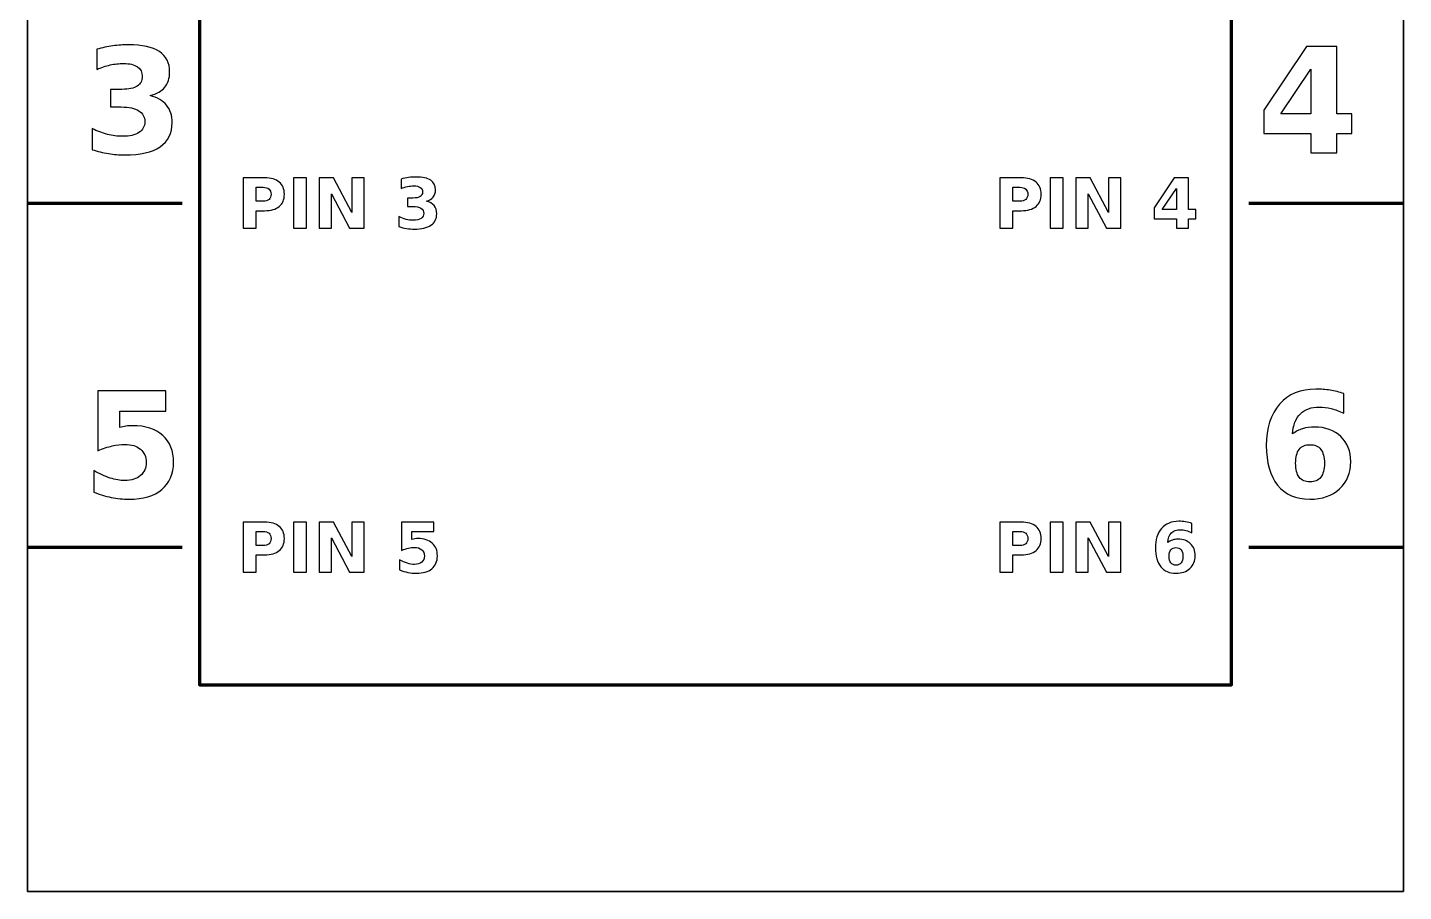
# Model space of a CAD drawing. Header units: centimetres. Extents: x -12.5 to -8.5, y -16.85 to -11.85.
# Drawn here: x -12.5 to -8.5, y -16.85 to -14.34 of the extents above; entities that cross this region are included whole.
import ezdxf

# ---------------------------------------------------------------- set-up
doc = ezdxf.new("R2010")
doc.units = ezdxf.units.CM
doc.header["$MEASUREMENT"] = 0
doc.layers.add('Layer 1', color=7, linetype='Continuous')

msp = doc.modelspace()

# ---------------------------------------------------------------- linework, layer by layer
at = {"layer": 'Layer 1', "color": 7, "lineweight": 35}
msp.add_open_spline([(-12.5, -11.85), (-12.5, -11.85), (-8.5, -11.85), (-8.5, -11.85), (-8.5, -11.85), (-8.5, -11.85), (-8.5, -16.85), (-8.5, -16.85), (-8.5, -16.85), (-8.5, -16.85), (-12.5, -16.85), (-12.5, -16.85), (-12.5, -16.85), (-12.5, -16.85), (-12.5, -11.85), (-12.5, -11.85)], degree=3, knots=[0, 0, 0, 0, 0.25, 0.25, 0.25, 0.25, 0.5, 0.5, 0.5, 0.5, 0.75, 0.75, 0.75, 0.75, 1, 1, 1, 1], dxfattribs=at)
at = {"layer": 'Layer 1', "color": 250, "lineweight": 100}
msp.add_open_spline([(-12, -13.35), (-12, -13.35), (-9, -13.35), (-9, -13.35), (-9, -13.35), (-9, -13.35), (-9, -16.25), (-9, -16.25), (-9, -16.25), (-9, -16.25), (-12, -16.25), (-12, -16.25), (-12, -16.25), (-12, -16.25), (-12, -13.35), (-12, -13.35)], degree=3, knots=[0, 0, 0, 0, 0.25, 0.25, 0.25, 0.25, 0.5, 0.5, 0.5, 0.5, 0.75, 0.75, 0.75, 0.75, 1, 1, 1, 1], dxfattribs=at)
at = {"layer": 'Layer 1', "color": 250}
for points, knots in [([(-12.14316, -14.53787), (-12.12242, -14.54323), (-12.10654, -14.55262), (-12.09575, -14.56588), (-12.09575, -14.56588), (-12.08495, -14.57922), (-12.07952, -14.59608), (-12.07952, -14.61661), (-12.07952, -14.61661), (-12.07952, -14.64723), (-12.09123, -14.67051), (-12.11465, -14.68646), (-12.11465, -14.68646), (-12.13808, -14.70233), (-12.17223, -14.71031), (-12.21717, -14.71031), (-12.21717, -14.71031), (-12.23305, -14.71031), (-12.24892, -14.70904), (-12.26487, -14.7065), (-12.26487, -14.7065), (-12.28074, -14.70396), (-12.29647, -14.70008), (-12.31207, -14.695), (-12.31207, -14.695), (-12.31207, -14.695), (-12.31207, -14.63361), (-12.31207, -14.63361), (-12.31207, -14.63361), (-12.29718, -14.64102), (-12.28243, -14.64667), (-12.26776, -14.65048), (-12.26776, -14.65048), (-12.25308, -14.65422), (-12.23862, -14.65612), (-12.22444, -14.65612), (-12.22444, -14.65612), (-12.20334, -14.65612), (-12.18719, -14.65245), (-12.17597, -14.64518), (-12.17597, -14.64518), (-12.16475, -14.63785), (-12.1591, -14.62741), (-12.1591, -14.61372), (-12.1591, -14.61372), (-12.1591, -14.59968), (-12.16489, -14.58902), (-12.17639, -14.58183), (-12.17639, -14.58183), (-12.18789, -14.57456), (-12.20489, -14.57096), (-12.22733, -14.57096), (-12.22733, -14.57096), (-12.22733, -14.57096), (-12.25915, -14.57096), (-12.25915, -14.57096), (-12.25915, -14.57096), (-12.25915, -14.57096), (-12.25915, -14.51967), (-12.25915, -14.51967), (-12.25915, -14.51967), (-12.25915, -14.51967), (-12.22571, -14.51967), (-12.22571, -14.51967), (-12.22571, -14.51967), (-12.20567, -14.51967), (-12.19085, -14.51656), (-12.18105, -14.51028), (-12.18105, -14.51028), (-12.17124, -14.504), (-12.16637, -14.49448), (-12.16637, -14.48171), (-12.16637, -14.48171), (-12.16637, -14.46986), (-12.1711, -14.46068), (-12.18062, -14.45426), (-12.18062, -14.45426), (-12.19015, -14.44777), (-12.20355, -14.44453), (-12.22091, -14.44453), (-12.22091, -14.44453), (-12.23375, -14.44453), (-12.24666, -14.44594), (-12.25979, -14.44883), (-12.25979, -14.44883), (-12.27284, -14.45172), (-12.28582, -14.45603), (-12.2988, -14.46167), (-12.2988, -14.46167), (-12.2988, -14.46167), (-12.2988, -14.40339), (-12.2988, -14.40339), (-12.2988, -14.40339), (-12.28307, -14.39895), (-12.26755, -14.39563), (-12.2521, -14.39344), (-12.2521, -14.39344), (-12.23664, -14.39126), (-12.22155, -14.39013), (-12.20666, -14.39013), (-12.20666, -14.39013), (-12.16658, -14.39013), (-12.13653, -14.39669), (-12.11663, -14.40988), (-12.11663, -14.40988), (-12.09673, -14.42301), (-12.08679, -14.44283), (-12.08679, -14.46929), (-12.08679, -14.46929), (-12.08679, -14.48728), (-12.09151, -14.5021), (-12.10104, -14.5136), (-12.10104, -14.5136), (-12.11056, -14.5251), (-12.1246, -14.53321), (-12.14316, -14.53787)], [0, 0, 0, 0, 0.0344828, 0.0344828, 0.0344828, 0.0344828, 0.0689655, 0.0689655, 0.0689655, 0.0689655, 0.1034483, 0.1034483, 0.1034483, 0.1034483, 0.137931, 0.137931, 0.137931, 0.137931, 0.1724138, 0.1724138, 0.1724138, 0.1724138, 0.2068966, 0.2068966, 0.2068966, 0.2068966, 0.2413793, 0.2413793, 0.2413793, 0.2413793, 0.2758621, 0.2758621, 0.2758621, 0.2758621, 0.3103448, 0.3103448, 0.3103448, 0.3103448, 0.3448276, 0.3448276, 0.3448276, 0.3448276, 0.3793103, 0.3793103, 0.3793103, 0.3793103, 0.4137931, 0.4137931, 0.4137931, 0.4137931, 0.4482759, 0.4482759, 0.4482759, 0.4482759, 0.4827586, 0.4827586, 0.4827586, 0.4827586, 0.5172414, 0.5172414, 0.5172414, 0.5172414, 0.5517241, 0.5517241, 0.5517241, 0.5517241, 0.5862069, 0.5862069, 0.5862069, 0.5862069, 0.6206897, 0.6206897, 0.6206897, 0.6206897, 0.6551724, 0.6551724, 0.6551724, 0.6551724, 0.6896552, 0.6896552, 0.6896552, 0.6896552, 0.7241379, 0.7241379, 0.7241379, 0.7241379, 0.7586207, 0.7586207, 0.7586207, 0.7586207, 0.7931034, 0.7931034, 0.7931034, 0.7931034, 0.8275862, 0.8275862, 0.8275862, 0.8275862, 0.862069, 0.862069, 0.862069, 0.862069, 0.8965517, 0.8965517, 0.8965517, 0.8965517, 0.9310345, 0.9310345, 0.9310345, 0.9310345, 0.9655172, 0.9655172, 0.9655172, 0.9655172, 1, 1, 1, 1]), ([(-8.78233, -14.3957), (-8.78233, -14.3957), (-8.69385, -14.3957), (-8.69385, -14.3957), (-8.69385, -14.3957), (-8.69385, -14.3957), (-8.69385, -14.59043), (-8.69385, -14.59043), (-8.69385, -14.59043), (-8.69385, -14.59043), (-8.64983, -14.59043), (-8.64983, -14.59043), (-8.64983, -14.59043), (-8.64983, -14.59043), (-8.64983, -14.64808), (-8.64983, -14.64808), (-8.64983, -14.64808), (-8.64983, -14.64808), (-8.69385, -14.64808), (-8.69385, -14.64808), (-8.69385, -14.64808), (-8.69385, -14.64808), (-8.69385, -14.70431), (-8.69385, -14.70431), (-8.69385, -14.70431), (-8.69385, -14.70431), (-8.76906, -14.70431), (-8.76906, -14.70431), (-8.76906, -14.70431), (-8.76906, -14.70431), (-8.76906, -14.64808), (-8.76906, -14.64808), (-8.76906, -14.64808), (-8.76906, -14.64808), (-8.90594, -14.64808), (-8.90594, -14.64808), (-8.90594, -14.64808), (-8.90594, -14.64808), (-8.90594, -14.57985), (-8.90594, -14.57985), (-8.90594, -14.57985), (-8.90594, -14.57985), (-8.78233, -14.3957), (-8.78233, -14.3957)], [0, 0, 0, 0, 0.0909091, 0.0909091, 0.0909091, 0.0909091, 0.1818182, 0.1818182, 0.1818182, 0.1818182, 0.2727273, 0.2727273, 0.2727273, 0.2727273, 0.3636364, 0.3636364, 0.3636364, 0.3636364, 0.4545455, 0.4545455, 0.4545455, 0.4545455, 0.5454545, 0.5454545, 0.5454545, 0.5454545, 0.6363636, 0.6363636, 0.6363636, 0.6363636, 0.7272727, 0.7272727, 0.7272727, 0.7272727, 0.8181818, 0.8181818, 0.8181818, 0.8181818, 0.9090909, 0.9090909, 0.9090909, 0.9090909, 1, 1, 1, 1]), ([(-8.76906, -14.46125), (-8.76906, -14.46125), (-8.85634, -14.59043), (-8.85634, -14.59043), (-8.85634, -14.59043), (-8.85634, -14.59043), (-8.76906, -14.59043), (-8.76906, -14.59043), (-8.76906, -14.59043), (-8.76906, -14.59043), (-8.76906, -14.46125), (-8.76906, -14.46125)], [0, 0, 0, 0, 0.3333333, 0.3333333, 0.3333333, 0.3333333, 0.6666667, 0.6666667, 0.6666667, 0.6666667, 1, 1, 1, 1]), ([(-11.8733, -14.777), (-11.8733, -14.777), (-11.8109, -14.777), (-11.8109, -14.777), (-11.8109, -14.777), (-11.79234, -14.777), (-11.7781, -14.78113), (-11.76817, -14.78937), (-11.76817, -14.78937), (-11.75824, -14.7976), (-11.75327, -14.80933), (-11.75327, -14.82457), (-11.75327, -14.82457), (-11.75327, -14.83983), (-11.75824, -14.8516), (-11.76817, -14.85983), (-11.76817, -14.85983), (-11.7781, -14.86807), (-11.79234, -14.8722), (-11.8109, -14.8722), (-11.8109, -14.8722), (-11.8109, -14.8722), (-11.8357, -14.8722), (-11.8357, -14.8722), (-11.8357, -14.8722), (-11.8357, -14.8722), (-11.8357, -14.9228), (-11.8357, -14.9228), (-11.8357, -14.9228), (-11.8357, -14.9228), (-11.8733, -14.9228), (-11.8733, -14.9228), (-11.8733, -14.9228), (-11.8733, -14.9228), (-11.8733, -14.777), (-11.8733, -14.777)], [0, 0, 0, 0, 0.1111111, 0.1111111, 0.1111111, 0.1111111, 0.2222222, 0.2222222, 0.2222222, 0.2222222, 0.3333333, 0.3333333, 0.3333333, 0.3333333, 0.4444444, 0.4444444, 0.4444444, 0.4444444, 0.5555556, 0.5555556, 0.5555556, 0.5555556, 0.6666667, 0.6666667, 0.6666667, 0.6666667, 0.7777778, 0.7777778, 0.7777778, 0.7777778, 0.8888889, 0.8888889, 0.8888889, 0.8888889, 1, 1, 1, 1]), ([(-11.72673, -14.777), (-11.72673, -14.777), (-11.68913, -14.777), (-11.68913, -14.777), (-11.68913, -14.777), (-11.68913, -14.777), (-11.68913, -14.9228), (-11.68913, -14.9228), (-11.68913, -14.9228), (-11.68913, -14.9228), (-11.72673, -14.9228), (-11.72673, -14.9228), (-11.72673, -14.9228), (-11.72673, -14.9228), (-11.72673, -14.777), (-11.72673, -14.777)], [0, 0, 0, 0, 0.25, 0.25, 0.25, 0.25, 0.5, 0.5, 0.5, 0.5, 0.75, 0.75, 0.75, 0.75, 1, 1, 1, 1]), ([(-11.65233, -14.777), (-11.65233, -14.777), (-11.61033, -14.777), (-11.61033, -14.777), (-11.61033, -14.777), (-11.61033, -14.777), (-11.5573, -14.877), (-11.5573, -14.877), (-11.5573, -14.877), (-11.5573, -14.877), (-11.5573, -14.777), (-11.5573, -14.777), (-11.5573, -14.777), (-11.5573, -14.777), (-11.52167, -14.777), (-11.52167, -14.777), (-11.52167, -14.777), (-11.52167, -14.777), (-11.52167, -14.9228), (-11.52167, -14.9228), (-11.52167, -14.9228), (-11.52167, -14.9228), (-11.56367, -14.9228), (-11.56367, -14.9228), (-11.56367, -14.9228), (-11.56367, -14.9228), (-11.6167, -14.8228), (-11.6167, -14.8228), (-11.6167, -14.8228), (-11.6167, -14.8228), (-11.6167, -14.9228), (-11.6167, -14.9228), (-11.6167, -14.9228), (-11.6167, -14.9228), (-11.65233, -14.9228), (-11.65233, -14.9228), (-11.65233, -14.9228), (-11.65233, -14.9228), (-11.65233, -14.777), (-11.65233, -14.777)], [0, 0, 0, 0, 0.1, 0.1, 0.1, 0.1, 0.2, 0.2, 0.2, 0.2, 0.3, 0.3, 0.3, 0.3, 0.4, 0.4, 0.4, 0.4, 0.5, 0.5, 0.5, 0.5, 0.6, 0.6, 0.6, 0.6, 0.7, 0.7, 0.7, 0.7, 0.8, 0.8, 0.8, 0.8, 0.9, 0.9, 0.9, 0.9, 1, 1, 1, 1]), ([(-11.34053, -14.84417), (-11.33073, -14.8467), (-11.32323, -14.85113), (-11.31813, -14.8574), (-11.31813, -14.8574), (-11.31303, -14.8637), (-11.31047, -14.87167), (-11.31047, -14.88137), (-11.31047, -14.88137), (-11.31047, -14.89583), (-11.316, -14.90683), (-11.32707, -14.91437), (-11.32707, -14.91437), (-11.33813, -14.92187), (-11.35427, -14.92563), (-11.3755, -14.92563), (-11.3755, -14.92563), (-11.383, -14.92563), (-11.3905, -14.92503), (-11.39803, -14.92383), (-11.39803, -14.92383), (-11.40553, -14.92263), (-11.41297, -14.9208), (-11.42033, -14.9184), (-11.42033, -14.9184), (-11.42033, -14.9184), (-11.42033, -14.8894), (-11.42033, -14.8894), (-11.42033, -14.8894), (-11.4133, -14.8929), (-11.40633, -14.89557), (-11.3994, -14.89737), (-11.3994, -14.89737), (-11.39247, -14.89913), (-11.38563, -14.90003), (-11.37893, -14.90003), (-11.37893, -14.90003), (-11.36897, -14.90003), (-11.36133, -14.8983), (-11.35603, -14.89487), (-11.35603, -14.89487), (-11.35073, -14.8914), (-11.34807, -14.88647), (-11.34807, -14.88), (-11.34807, -14.88), (-11.34807, -14.87337), (-11.3508, -14.86833), (-11.35623, -14.86493), (-11.35623, -14.86493), (-11.36167, -14.8615), (-11.3697, -14.8598), (-11.3803, -14.8598), (-11.3803, -14.8598), (-11.3803, -14.8598), (-11.39533, -14.8598), (-11.39533, -14.8598), (-11.39533, -14.8598), (-11.39533, -14.8598), (-11.39533, -14.83557), (-11.39533, -14.83557), (-11.39533, -14.83557), (-11.39533, -14.83557), (-11.37953, -14.83557), (-11.37953, -14.83557), (-11.37953, -14.83557), (-11.37007, -14.83557), (-11.36307, -14.8341), (-11.35843, -14.83113), (-11.35843, -14.83113), (-11.3538, -14.82817), (-11.3515, -14.82367), (-11.3515, -14.81763), (-11.3515, -14.81763), (-11.3515, -14.81203), (-11.35373, -14.8077), (-11.35823, -14.80467), (-11.35823, -14.80467), (-11.36273, -14.8016), (-11.36907, -14.80007), (-11.37727, -14.80007), (-11.37727, -14.80007), (-11.38333, -14.80007), (-11.38943, -14.80073), (-11.39563, -14.8021), (-11.39563, -14.8021), (-11.4018, -14.80347), (-11.40793, -14.8055), (-11.41407, -14.80817), (-11.41407, -14.80817), (-11.41407, -14.80817), (-11.41407, -14.78063), (-11.41407, -14.78063), (-11.41407, -14.78063), (-11.40663, -14.77853), (-11.3993, -14.77697), (-11.392, -14.77593), (-11.392, -14.77593), (-11.3847, -14.7749), (-11.37757, -14.77437), (-11.37053, -14.77437), (-11.37053, -14.77437), (-11.3516, -14.77437), (-11.3374, -14.77747), (-11.328, -14.7837), (-11.328, -14.7837), (-11.3186, -14.7899), (-11.3139, -14.79927), (-11.3139, -14.81177), (-11.3139, -14.81177), (-11.3139, -14.82027), (-11.31613, -14.82727), (-11.32063, -14.8327), (-11.32063, -14.8327), (-11.32513, -14.83813), (-11.33177, -14.84197), (-11.34053, -14.84417)], [0, 0, 0, 0, 0.0344828, 0.0344828, 0.0344828, 0.0344828, 0.0689655, 0.0689655, 0.0689655, 0.0689655, 0.1034483, 0.1034483, 0.1034483, 0.1034483, 0.137931, 0.137931, 0.137931, 0.137931, 0.1724138, 0.1724138, 0.1724138, 0.1724138, 0.2068966, 0.2068966, 0.2068966, 0.2068966, 0.2413793, 0.2413793, 0.2413793, 0.2413793, 0.2758621, 0.2758621, 0.2758621, 0.2758621, 0.3103448, 0.3103448, 0.3103448, 0.3103448, 0.3448276, 0.3448276, 0.3448276, 0.3448276, 0.3793103, 0.3793103, 0.3793103, 0.3793103, 0.4137931, 0.4137931, 0.4137931, 0.4137931, 0.4482759, 0.4482759, 0.4482759, 0.4482759, 0.4827586, 0.4827586, 0.4827586, 0.4827586, 0.5172414, 0.5172414, 0.5172414, 0.5172414, 0.5517241, 0.5517241, 0.5517241, 0.5517241, 0.5862069, 0.5862069, 0.5862069, 0.5862069, 0.6206897, 0.6206897, 0.6206897, 0.6206897, 0.6551724, 0.6551724, 0.6551724, 0.6551724, 0.6896552, 0.6896552, 0.6896552, 0.6896552, 0.7241379, 0.7241379, 0.7241379, 0.7241379, 0.7586207, 0.7586207, 0.7586207, 0.7586207, 0.7931034, 0.7931034, 0.7931034, 0.7931034, 0.8275862, 0.8275862, 0.8275862, 0.8275862, 0.862069, 0.862069, 0.862069, 0.862069, 0.8965517, 0.8965517, 0.8965517, 0.8965517, 0.9310345, 0.9310345, 0.9310345, 0.9310345, 0.9655172, 0.9655172, 0.9655172, 0.9655172, 1, 1, 1, 1]), ([(-9.67333, -14.777), (-9.67333, -14.777), (-9.61093, -14.777), (-9.61093, -14.777), (-9.61093, -14.777), (-9.59237, -14.777), (-9.57813, -14.78113), (-9.5682, -14.78937), (-9.5682, -14.78937), (-9.55827, -14.7976), (-9.5533, -14.80933), (-9.5533, -14.82457), (-9.5533, -14.82457), (-9.5533, -14.83983), (-9.55827, -14.8516), (-9.5682, -14.85983), (-9.5682, -14.85983), (-9.57813, -14.86807), (-9.59237, -14.8722), (-9.61093, -14.8722), (-9.61093, -14.8722), (-9.61093, -14.8722), (-9.63573, -14.8722), (-9.63573, -14.8722), (-9.63573, -14.8722), (-9.63573, -14.8722), (-9.63573, -14.9228), (-9.63573, -14.9228), (-9.63573, -14.9228), (-9.63573, -14.9228), (-9.67333, -14.9228), (-9.67333, -14.9228), (-9.67333, -14.9228), (-9.67333, -14.9228), (-9.67333, -14.777), (-9.67333, -14.777)], [0, 0, 0, 0, 0.1111111, 0.1111111, 0.1111111, 0.1111111, 0.2222222, 0.2222222, 0.2222222, 0.2222222, 0.3333333, 0.3333333, 0.3333333, 0.3333333, 0.4444444, 0.4444444, 0.4444444, 0.4444444, 0.5555556, 0.5555556, 0.5555556, 0.5555556, 0.6666667, 0.6666667, 0.6666667, 0.6666667, 0.7777778, 0.7777778, 0.7777778, 0.7777778, 0.8888889, 0.8888889, 0.8888889, 0.8888889, 1, 1, 1, 1]), ([(-9.52676, -14.777), (-9.52676, -14.777), (-9.48916, -14.777), (-9.48916, -14.777), (-9.48916, -14.777), (-9.48916, -14.777), (-9.48916, -14.9228), (-9.48916, -14.9228), (-9.48916, -14.9228), (-9.48916, -14.9228), (-9.52676, -14.9228), (-9.52676, -14.9228), (-9.52676, -14.9228), (-9.52676, -14.9228), (-9.52676, -14.777), (-9.52676, -14.777)], [0, 0, 0, 0, 0.25, 0.25, 0.25, 0.25, 0.5, 0.5, 0.5, 0.5, 0.75, 0.75, 0.75, 0.75, 1, 1, 1, 1]), ([(-9.45236, -14.777), (-9.45236, -14.777), (-9.41036, -14.777), (-9.41036, -14.777), (-9.41036, -14.777), (-9.41036, -14.777), (-9.35733, -14.877), (-9.35733, -14.877), (-9.35733, -14.877), (-9.35733, -14.877), (-9.35733, -14.777), (-9.35733, -14.777), (-9.35733, -14.777), (-9.35733, -14.777), (-9.3217, -14.777), (-9.3217, -14.777), (-9.3217, -14.777), (-9.3217, -14.777), (-9.3217, -14.9228), (-9.3217, -14.9228), (-9.3217, -14.9228), (-9.3217, -14.9228), (-9.3637, -14.9228), (-9.3637, -14.9228), (-9.3637, -14.9228), (-9.3637, -14.9228), (-9.41673, -14.8228), (-9.41673, -14.8228), (-9.41673, -14.8228), (-9.41673, -14.8228), (-9.41673, -14.9228), (-9.41673, -14.9228), (-9.41673, -14.9228), (-9.41673, -14.9228), (-9.45236, -14.9228), (-9.45236, -14.9228), (-9.45236, -14.9228), (-9.45236, -14.9228), (-9.45236, -14.777), (-9.45236, -14.777)], [0, 0, 0, 0, 0.1, 0.1, 0.1, 0.1, 0.2, 0.2, 0.2, 0.2, 0.3, 0.3, 0.3, 0.3, 0.4, 0.4, 0.4, 0.4, 0.5, 0.5, 0.5, 0.5, 0.6, 0.6, 0.6, 0.6, 0.7, 0.7, 0.7, 0.7, 0.8, 0.8, 0.8, 0.8, 0.9, 0.9, 0.9, 0.9, 1, 1, 1, 1]), ([(-9.16633, -14.777), (-9.16633, -14.777), (-9.12453, -14.777), (-9.12453, -14.777), (-9.12453, -14.777), (-9.12453, -14.777), (-9.12453, -14.869), (-9.12453, -14.869), (-9.12453, -14.869), (-9.12453, -14.869), (-9.10373, -14.869), (-9.10373, -14.869), (-9.10373, -14.869), (-9.10373, -14.869), (-9.10373, -14.89623), (-9.10373, -14.89623), (-9.10373, -14.89623), (-9.10373, -14.89623), (-9.12453, -14.89623), (-9.12453, -14.89623), (-9.12453, -14.89623), (-9.12453, -14.89623), (-9.12453, -14.9228), (-9.12453, -14.9228), (-9.12453, -14.9228), (-9.12453, -14.9228), (-9.16006, -14.9228), (-9.16006, -14.9228), (-9.16006, -14.9228), (-9.16006, -14.9228), (-9.16006, -14.89623), (-9.16006, -14.89623), (-9.16006, -14.89623), (-9.16006, -14.89623), (-9.22473, -14.89623), (-9.22473, -14.89623), (-9.22473, -14.89623), (-9.22473, -14.89623), (-9.22473, -14.864), (-9.22473, -14.864), (-9.22473, -14.864), (-9.22473, -14.864), (-9.16633, -14.777), (-9.16633, -14.777)], [0, 0, 0, 0, 0.0909091, 0.0909091, 0.0909091, 0.0909091, 0.1818182, 0.1818182, 0.1818182, 0.1818182, 0.2727273, 0.2727273, 0.2727273, 0.2727273, 0.3636364, 0.3636364, 0.3636364, 0.3636364, 0.4545455, 0.4545455, 0.4545455, 0.4545455, 0.5454545, 0.5454545, 0.5454545, 0.5454545, 0.6363636, 0.6363636, 0.6363636, 0.6363636, 0.7272727, 0.7272727, 0.7272727, 0.7272727, 0.8181818, 0.8181818, 0.8181818, 0.8181818, 0.9090909, 0.9090909, 0.9090909, 0.9090909, 1, 1, 1, 1]), ([(-11.8357, -14.80423), (-11.8357, -14.80423), (-11.8357, -14.84497), (-11.8357, -14.84497), (-11.8357, -14.84497), (-11.8357, -14.84497), (-11.8149, -14.84497), (-11.8149, -14.84497), (-11.8149, -14.84497), (-11.8076, -14.84497), (-11.80197, -14.8432), (-11.798, -14.83963), (-11.798, -14.83963), (-11.79404, -14.8361), (-11.79204, -14.83107), (-11.79204, -14.82457), (-11.79204, -14.82457), (-11.79204, -14.81803), (-11.79404, -14.81303), (-11.798, -14.8095), (-11.798, -14.8095), (-11.80197, -14.806), (-11.8076, -14.80423), (-11.8149, -14.80423), (-11.8149, -14.80423), (-11.8149, -14.80423), (-11.8357, -14.80423), (-11.8357, -14.80423)], [0, 0, 0, 0, 0.1428571, 0.1428571, 0.1428571, 0.1428571, 0.2857143, 0.2857143, 0.2857143, 0.2857143, 0.4285714, 0.4285714, 0.4285714, 0.4285714, 0.5714286, 0.5714286, 0.5714286, 0.5714286, 0.7142857, 0.7142857, 0.7142857, 0.7142857, 0.8571429, 0.8571429, 0.8571429, 0.8571429, 1, 1, 1, 1]), ([(-9.63573, -14.80423), (-9.63573, -14.80423), (-9.63573, -14.84497), (-9.63573, -14.84497), (-9.63573, -14.84497), (-9.63573, -14.84497), (-9.61493, -14.84497), (-9.61493, -14.84497), (-9.61493, -14.84497), (-9.60763, -14.84497), (-9.602, -14.8432), (-9.59803, -14.83963), (-9.59803, -14.83963), (-9.59407, -14.8361), (-9.59207, -14.83107), (-9.59207, -14.82457), (-9.59207, -14.82457), (-9.59207, -14.81803), (-9.59407, -14.81303), (-9.59803, -14.8095), (-9.59803, -14.8095), (-9.602, -14.806), (-9.60763, -14.80423), (-9.61493, -14.80423), (-9.61493, -14.80423), (-9.61493, -14.80423), (-9.63573, -14.80423), (-9.63573, -14.80423)], [0, 0, 0, 0, 0.1428571, 0.1428571, 0.1428571, 0.1428571, 0.2857143, 0.2857143, 0.2857143, 0.2857143, 0.4285714, 0.4285714, 0.4285714, 0.4285714, 0.5714286, 0.5714286, 0.5714286, 0.5714286, 0.7142857, 0.7142857, 0.7142857, 0.7142857, 0.8571429, 0.8571429, 0.8571429, 0.8571429, 1, 1, 1, 1]), ([(-9.16006, -14.80797), (-9.16006, -14.80797), (-9.2013, -14.869), (-9.2013, -14.869), (-9.2013, -14.869), (-9.2013, -14.869), (-9.16006, -14.869), (-9.16006, -14.869), (-9.16006, -14.869), (-9.16006, -14.869), (-9.16006, -14.80797), (-9.16006, -14.80797)], [0, 0, 0, 0, 0.3333333, 0.3333333, 0.3333333, 0.3333333, 0.6666667, 0.6666667, 0.6666667, 0.6666667, 1, 1, 1, 1]), ([(-12.29549, -15.3957), (-12.29549, -15.3957), (-12.09765, -15.3957), (-12.09765, -15.3957), (-12.09765, -15.3957), (-12.09765, -15.3957), (-12.09765, -15.45419), (-12.09765, -15.45419), (-12.09765, -15.45419), (-12.09765, -15.45419), (-12.23206, -15.45419), (-12.23206, -15.45419), (-12.23206, -15.45419), (-12.23206, -15.45419), (-12.23206, -15.50196), (-12.23206, -15.50196), (-12.23206, -15.50196), (-12.22599, -15.50034), (-12.21992, -15.49907), (-12.21378, -15.49815), (-12.21378, -15.49815), (-12.20765, -15.49723), (-12.20123, -15.49681), (-12.19466, -15.49681), (-12.19466, -15.49681), (-12.15699, -15.49681), (-12.12771, -15.50619), (-12.10675, -15.52503), (-12.10675, -15.52503), (-12.0858, -15.5438), (-12.07536, -15.57004), (-12.07536, -15.60363), (-12.07536, -15.60363), (-12.07536, -15.637), (-12.08679, -15.66311), (-12.10957, -15.68201), (-12.10957, -15.68201), (-12.13236, -15.70085), (-12.16404, -15.71031), (-12.20454, -15.71031), (-12.20454, -15.71031), (-12.22204, -15.71031), (-12.2394, -15.70861), (-12.25654, -15.70523), (-12.25654, -15.70523), (-12.27369, -15.70184), (-12.29076, -15.69676), (-12.30769, -15.68985), (-12.30769, -15.68985), (-12.30769, -15.68985), (-12.30769, -15.62719), (-12.30769, -15.62719), (-12.30769, -15.62719), (-12.2909, -15.63686), (-12.27496, -15.64406), (-12.25986, -15.64885), (-12.25986, -15.64885), (-12.24476, -15.65372), (-12.23051, -15.65612), (-12.21717, -15.65612), (-12.21717, -15.65612), (-12.19784, -15.65612), (-12.18267, -15.65139), (-12.17159, -15.64194), (-12.17159, -15.64194), (-12.16052, -15.63256), (-12.15494, -15.61979), (-12.15494, -15.60363), (-12.15494, -15.60363), (-12.15494, -15.5874), (-12.16052, -15.57463), (-12.17159, -15.56525), (-12.17159, -15.56525), (-12.18267, -15.55586), (-12.19784, -15.55121), (-12.21717, -15.55121), (-12.21717, -15.55121), (-12.2286, -15.55121), (-12.24081, -15.55269), (-12.25372, -15.55565), (-12.25372, -15.55565), (-12.2667, -15.55861), (-12.2806, -15.5632), (-12.29549, -15.56941), (-12.29549, -15.56941), (-12.29549, -15.56941), (-12.29549, -15.3957), (-12.29549, -15.3957)], [0, 0, 0, 0, 0.0454545, 0.0454545, 0.0454545, 0.0454545, 0.0909091, 0.0909091, 0.0909091, 0.0909091, 0.1363636, 0.1363636, 0.1363636, 0.1363636, 0.1818182, 0.1818182, 0.1818182, 0.1818182, 0.2272727, 0.2272727, 0.2272727, 0.2272727, 0.2727273, 0.2727273, 0.2727273, 0.2727273, 0.3181818, 0.3181818, 0.3181818, 0.3181818, 0.3636364, 0.3636364, 0.3636364, 0.3636364, 0.4090909, 0.4090909, 0.4090909, 0.4090909, 0.4545455, 0.4545455, 0.4545455, 0.4545455, 0.5, 0.5, 0.5, 0.5, 0.5454545, 0.5454545, 0.5454545, 0.5454545, 0.5909091, 0.5909091, 0.5909091, 0.5909091, 0.6363636, 0.6363636, 0.6363636, 0.6363636, 0.6818182, 0.6818182, 0.6818182, 0.6818182, 0.7272727, 0.7272727, 0.7272727, 0.7272727, 0.7727273, 0.7727273, 0.7727273, 0.7727273, 0.8181818, 0.8181818, 0.8181818, 0.8181818, 0.8636364, 0.8636364, 0.8636364, 0.8636364, 0.9090909, 0.9090909, 0.9090909, 0.9090909, 0.9545455, 0.9545455, 0.9545455, 0.9545455, 1, 1, 1, 1]), ([(-8.67346, -15.40375), (-8.67346, -15.40375), (-8.67346, -15.46082), (-8.67346, -15.46082), (-8.67346, -15.46082), (-8.68658, -15.45462), (-8.69886, -15.45003), (-8.71043, -15.44707), (-8.71043, -15.44707), (-8.722, -15.4441), (-8.73336, -15.44262), (-8.74437, -15.44262), (-8.74437, -15.44262), (-8.76808, -15.44262), (-8.78649, -15.44918), (-8.79975, -15.46238), (-8.79975, -15.46238), (-8.81295, -15.4755), (-8.82071, -15.49504), (-8.8229, -15.52094), (-8.8229, -15.52094), (-8.8138, -15.51423), (-8.80392, -15.50915), (-8.79333, -15.50577), (-8.79333, -15.50577), (-8.78275, -15.50238), (-8.77118, -15.50069), (-8.75862, -15.50069), (-8.75862, -15.50069), (-8.72708, -15.50069), (-8.70161, -15.50993), (-8.68228, -15.52842), (-8.68228, -15.52842), (-8.66288, -15.54683), (-8.65321, -15.57103), (-8.65321, -15.60095), (-8.65321, -15.60095), (-8.65321, -15.63404), (-8.66401, -15.6605), (-8.68567, -15.68046), (-8.68567, -15.68046), (-8.70726, -15.70036), (-8.73633, -15.71031), (-8.77266, -15.71031), (-8.77266, -15.71031), (-8.81274, -15.71031), (-8.84378, -15.69676), (-8.86579, -15.66967), (-8.86579, -15.66967), (-8.88774, -15.64264), (-8.89874, -15.60419), (-8.89874, -15.55445), (-8.89874, -15.55445), (-8.89874, -15.50351), (-8.8859, -15.46344), (-8.86022, -15.4343), (-8.86022, -15.4343), (-8.83447, -15.40516), (-8.79926, -15.39055), (-8.75446, -15.39055), (-8.75446, -15.39055), (-8.74028, -15.39055), (-8.72652, -15.39168), (-8.71311, -15.39387), (-8.71311, -15.39387), (-8.69978, -15.39606), (-8.68658, -15.39937), (-8.67346, -15.40375)], [0, 0, 0, 0, 0.0588235, 0.0588235, 0.0588235, 0.0588235, 0.1176471, 0.1176471, 0.1176471, 0.1176471, 0.1764706, 0.1764706, 0.1764706, 0.1764706, 0.2352941, 0.2352941, 0.2352941, 0.2352941, 0.2941176, 0.2941176, 0.2941176, 0.2941176, 0.3529412, 0.3529412, 0.3529412, 0.3529412, 0.4117647, 0.4117647, 0.4117647, 0.4117647, 0.4705882, 0.4705882, 0.4705882, 0.4705882, 0.5294118, 0.5294118, 0.5294118, 0.5294118, 0.5882353, 0.5882353, 0.5882353, 0.5882353, 0.6470588, 0.6470588, 0.6470588, 0.6470588, 0.7058824, 0.7058824, 0.7058824, 0.7058824, 0.7647059, 0.7647059, 0.7647059, 0.7647059, 0.8235294, 0.8235294, 0.8235294, 0.8235294, 0.8823529, 0.8823529, 0.8823529, 0.8823529, 0.9411765, 0.9411765, 0.9411765, 0.9411765, 1, 1, 1, 1]), ([(-8.77182, -15.55198), (-8.78578, -15.55198), (-8.79623, -15.5565), (-8.80314, -15.56553), (-8.80314, -15.56553), (-8.81013, -15.57456), (-8.81358, -15.58811), (-8.81358, -15.6061), (-8.81358, -15.6061), (-8.81358, -15.62416), (-8.81013, -15.63771), (-8.80314, -15.64674), (-8.80314, -15.64674), (-8.79623, -15.65577), (-8.78578, -15.66028), (-8.77182, -15.66028), (-8.77182, -15.66028), (-8.75777, -15.66028), (-8.74726, -15.65577), (-8.74035, -15.64674), (-8.74035, -15.64674), (-8.73336, -15.63771), (-8.72991, -15.62416), (-8.72991, -15.6061), (-8.72991, -15.6061), (-8.72991, -15.58811), (-8.73336, -15.57456), (-8.74035, -15.56553), (-8.74035, -15.56553), (-8.74726, -15.5565), (-8.75777, -15.55198), (-8.77182, -15.55198)], [0, 0, 0, 0, 0.125, 0.125, 0.125, 0.125, 0.25, 0.25, 0.25, 0.25, 0.375, 0.375, 0.375, 0.375, 0.5, 0.5, 0.5, 0.5, 0.625, 0.625, 0.625, 0.625, 0.75, 0.75, 0.75, 0.75, 0.875, 0.875, 0.875, 0.875, 1, 1, 1, 1]), ([(-11.8733, -15.777), (-11.8733, -15.777), (-11.8109, -15.777), (-11.8109, -15.777), (-11.8109, -15.777), (-11.79234, -15.777), (-11.7781, -15.78113), (-11.76817, -15.78937), (-11.76817, -15.78937), (-11.75824, -15.7976), (-11.75327, -15.80933), (-11.75327, -15.82457), (-11.75327, -15.82457), (-11.75327, -15.83983), (-11.75824, -15.8516), (-11.76817, -15.85983), (-11.76817, -15.85983), (-11.7781, -15.86807), (-11.79234, -15.8722), (-11.8109, -15.8722), (-11.8109, -15.8722), (-11.8109, -15.8722), (-11.8357, -15.8722), (-11.8357, -15.8722), (-11.8357, -15.8722), (-11.8357, -15.8722), (-11.8357, -15.9228), (-11.8357, -15.9228), (-11.8357, -15.9228), (-11.8357, -15.9228), (-11.8733, -15.9228), (-11.8733, -15.9228), (-11.8733, -15.9228), (-11.8733, -15.9228), (-11.8733, -15.777), (-11.8733, -15.777)], [0, 0, 0, 0, 0.1111111, 0.1111111, 0.1111111, 0.1111111, 0.2222222, 0.2222222, 0.2222222, 0.2222222, 0.3333333, 0.3333333, 0.3333333, 0.3333333, 0.4444444, 0.4444444, 0.4444444, 0.4444444, 0.5555556, 0.5555556, 0.5555556, 0.5555556, 0.6666667, 0.6666667, 0.6666667, 0.6666667, 0.7777778, 0.7777778, 0.7777778, 0.7777778, 0.8888889, 0.8888889, 0.8888889, 0.8888889, 1, 1, 1, 1]), ([(-11.72673, -15.777), (-11.72673, -15.777), (-11.68913, -15.777), (-11.68913, -15.777), (-11.68913, -15.777), (-11.68913, -15.777), (-11.68913, -15.9228), (-11.68913, -15.9228), (-11.68913, -15.9228), (-11.68913, -15.9228), (-11.72673, -15.9228), (-11.72673, -15.9228), (-11.72673, -15.9228), (-11.72673, -15.9228), (-11.72673, -15.777), (-11.72673, -15.777)], [0, 0, 0, 0, 0.25, 0.25, 0.25, 0.25, 0.5, 0.5, 0.5, 0.5, 0.75, 0.75, 0.75, 0.75, 1, 1, 1, 1]), ([(-11.65233, -15.777), (-11.65233, -15.777), (-11.61033, -15.777), (-11.61033, -15.777), (-11.61033, -15.777), (-11.61033, -15.777), (-11.5573, -15.877), (-11.5573, -15.877), (-11.5573, -15.877), (-11.5573, -15.877), (-11.5573, -15.777), (-11.5573, -15.777), (-11.5573, -15.777), (-11.5573, -15.777), (-11.52167, -15.777), (-11.52167, -15.777), (-11.52167, -15.777), (-11.52167, -15.777), (-11.52167, -15.9228), (-11.52167, -15.9228), (-11.52167, -15.9228), (-11.52167, -15.9228), (-11.56367, -15.9228), (-11.56367, -15.9228), (-11.56367, -15.9228), (-11.56367, -15.9228), (-11.6167, -15.8228), (-11.6167, -15.8228), (-11.6167, -15.8228), (-11.6167, -15.8228), (-11.6167, -15.9228), (-11.6167, -15.9228), (-11.6167, -15.9228), (-11.6167, -15.9228), (-11.65233, -15.9228), (-11.65233, -15.9228), (-11.65233, -15.9228), (-11.65233, -15.9228), (-11.65233, -15.777), (-11.65233, -15.777)], [0, 0, 0, 0, 0.1, 0.1, 0.1, 0.1, 0.2, 0.2, 0.2, 0.2, 0.3, 0.3, 0.3, 0.3, 0.4, 0.4, 0.4, 0.4, 0.5, 0.5, 0.5, 0.5, 0.6, 0.6, 0.6, 0.6, 0.7, 0.7, 0.7, 0.7, 0.8, 0.8, 0.8, 0.8, 0.9, 0.9, 0.9, 0.9, 1, 1, 1, 1]), ([(-11.4125, -15.777), (-11.4125, -15.777), (-11.31903, -15.777), (-11.31903, -15.777), (-11.31903, -15.777), (-11.31903, -15.777), (-11.31903, -15.80463), (-11.31903, -15.80463), (-11.31903, -15.80463), (-11.31903, -15.80463), (-11.38253, -15.80463), (-11.38253, -15.80463), (-11.38253, -15.80463), (-11.38253, -15.80463), (-11.38253, -15.8272), (-11.38253, -15.8272), (-11.38253, -15.8272), (-11.37967, -15.82643), (-11.3768, -15.82583), (-11.3739, -15.8254), (-11.3739, -15.8254), (-11.371, -15.82497), (-11.36797, -15.82477), (-11.36487, -15.82477), (-11.36487, -15.82477), (-11.34707, -15.82477), (-11.33323, -15.8292), (-11.32333, -15.8381), (-11.32333, -15.8381), (-11.31343, -15.84697), (-11.3085, -15.85937), (-11.3085, -15.87523), (-11.3085, -15.87523), (-11.3085, -15.891), (-11.3139, -15.90333), (-11.32467, -15.91227), (-11.32467, -15.91227), (-11.33543, -15.92117), (-11.3504, -15.92563), (-11.36953, -15.92563), (-11.36953, -15.92563), (-11.3778, -15.92563), (-11.386, -15.92483), (-11.3941, -15.92323), (-11.3941, -15.92323), (-11.4022, -15.92163), (-11.41027, -15.91923), (-11.41827, -15.91597), (-11.41827, -15.91597), (-11.41827, -15.91597), (-11.41827, -15.88637), (-11.41827, -15.88637), (-11.41827, -15.88637), (-11.41033, -15.89093), (-11.4028, -15.89433), (-11.39567, -15.8966), (-11.39567, -15.8966), (-11.38853, -15.8989), (-11.3818, -15.90003), (-11.3755, -15.90003), (-11.3755, -15.90003), (-11.36637, -15.90003), (-11.3592, -15.8978), (-11.35397, -15.89333), (-11.35397, -15.89333), (-11.34873, -15.8889), (-11.3461, -15.88287), (-11.3461, -15.87523), (-11.3461, -15.87523), (-11.3461, -15.86757), (-11.34873, -15.86153), (-11.35397, -15.8571), (-11.35397, -15.8571), (-11.3592, -15.85267), (-11.36637, -15.85047), (-11.3755, -15.85047), (-11.3755, -15.85047), (-11.3809, -15.85047), (-11.38667, -15.85117), (-11.39277, -15.85257), (-11.39277, -15.85257), (-11.3989, -15.85397), (-11.40547, -15.85613), (-11.4125, -15.85907), (-11.4125, -15.85907), (-11.4125, -15.85907), (-11.4125, -15.777), (-11.4125, -15.777)], [0, 0, 0, 0, 0.0454545, 0.0454545, 0.0454545, 0.0454545, 0.0909091, 0.0909091, 0.0909091, 0.0909091, 0.1363636, 0.1363636, 0.1363636, 0.1363636, 0.1818182, 0.1818182, 0.1818182, 0.1818182, 0.2272727, 0.2272727, 0.2272727, 0.2272727, 0.2727273, 0.2727273, 0.2727273, 0.2727273, 0.3181818, 0.3181818, 0.3181818, 0.3181818, 0.3636364, 0.3636364, 0.3636364, 0.3636364, 0.4090909, 0.4090909, 0.4090909, 0.4090909, 0.4545455, 0.4545455, 0.4545455, 0.4545455, 0.5, 0.5, 0.5, 0.5, 0.5454545, 0.5454545, 0.5454545, 0.5454545, 0.5909091, 0.5909091, 0.5909091, 0.5909091, 0.6363636, 0.6363636, 0.6363636, 0.6363636, 0.6818182, 0.6818182, 0.6818182, 0.6818182, 0.7272727, 0.7272727, 0.7272727, 0.7272727, 0.7727273, 0.7727273, 0.7727273, 0.7727273, 0.8181818, 0.8181818, 0.8181818, 0.8181818, 0.8636364, 0.8636364, 0.8636364, 0.8636364, 0.9090909, 0.9090909, 0.9090909, 0.9090909, 0.9545455, 0.9545455, 0.9545455, 0.9545455, 1, 1, 1, 1]), ([(-9.67333, -15.777), (-9.67333, -15.777), (-9.61093, -15.777), (-9.61093, -15.777), (-9.61093, -15.777), (-9.59237, -15.777), (-9.57813, -15.78113), (-9.5682, -15.78937), (-9.5682, -15.78937), (-9.55827, -15.7976), (-9.5533, -15.80933), (-9.5533, -15.82457), (-9.5533, -15.82457), (-9.5533, -15.83983), (-9.55827, -15.8516), (-9.5682, -15.85983), (-9.5682, -15.85983), (-9.57813, -15.86807), (-9.59237, -15.8722), (-9.61093, -15.8722), (-9.61093, -15.8722), (-9.61093, -15.8722), (-9.63573, -15.8722), (-9.63573, -15.8722), (-9.63573, -15.8722), (-9.63573, -15.8722), (-9.63573, -15.9228), (-9.63573, -15.9228), (-9.63573, -15.9228), (-9.63573, -15.9228), (-9.67333, -15.9228), (-9.67333, -15.9228), (-9.67333, -15.9228), (-9.67333, -15.9228), (-9.67333, -15.777), (-9.67333, -15.777)], [0, 0, 0, 0, 0.1111111, 0.1111111, 0.1111111, 0.1111111, 0.2222222, 0.2222222, 0.2222222, 0.2222222, 0.3333333, 0.3333333, 0.3333333, 0.3333333, 0.4444444, 0.4444444, 0.4444444, 0.4444444, 0.5555556, 0.5555556, 0.5555556, 0.5555556, 0.6666667, 0.6666667, 0.6666667, 0.6666667, 0.7777778, 0.7777778, 0.7777778, 0.7777778, 0.8888889, 0.8888889, 0.8888889, 0.8888889, 1, 1, 1, 1]), ([(-9.52676, -15.777), (-9.52676, -15.777), (-9.48916, -15.777), (-9.48916, -15.777), (-9.48916, -15.777), (-9.48916, -15.777), (-9.48916, -15.9228), (-9.48916, -15.9228), (-9.48916, -15.9228), (-9.48916, -15.9228), (-9.52676, -15.9228), (-9.52676, -15.9228), (-9.52676, -15.9228), (-9.52676, -15.9228), (-9.52676, -15.777), (-9.52676, -15.777)], [0, 0, 0, 0, 0.25, 0.25, 0.25, 0.25, 0.5, 0.5, 0.5, 0.5, 0.75, 0.75, 0.75, 0.75, 1, 1, 1, 1]), ([(-9.45236, -15.777), (-9.45236, -15.777), (-9.41036, -15.777), (-9.41036, -15.777), (-9.41036, -15.777), (-9.41036, -15.777), (-9.35733, -15.877), (-9.35733, -15.877), (-9.35733, -15.877), (-9.35733, -15.877), (-9.35733, -15.777), (-9.35733, -15.777), (-9.35733, -15.777), (-9.35733, -15.777), (-9.3217, -15.777), (-9.3217, -15.777), (-9.3217, -15.777), (-9.3217, -15.777), (-9.3217, -15.9228), (-9.3217, -15.9228), (-9.3217, -15.9228), (-9.3217, -15.9228), (-9.3637, -15.9228), (-9.3637, -15.9228), (-9.3637, -15.9228), (-9.3637, -15.9228), (-9.41673, -15.8228), (-9.41673, -15.8228), (-9.41673, -15.8228), (-9.41673, -15.8228), (-9.41673, -15.9228), (-9.41673, -15.9228), (-9.41673, -15.9228), (-9.41673, -15.9228), (-9.45236, -15.9228), (-9.45236, -15.9228), (-9.45236, -15.9228), (-9.45236, -15.9228), (-9.45236, -15.777), (-9.45236, -15.777)], [0, 0, 0, 0, 0.1, 0.1, 0.1, 0.1, 0.2, 0.2, 0.2, 0.2, 0.3, 0.3, 0.3, 0.3, 0.4, 0.4, 0.4, 0.4, 0.5, 0.5, 0.5, 0.5, 0.6, 0.6, 0.6, 0.6, 0.7, 0.7, 0.7, 0.7, 0.8, 0.8, 0.8, 0.8, 0.9, 0.9, 0.9, 0.9, 1, 1, 1, 1]), ([(-9.1149, -15.7808), (-9.1149, -15.7808), (-9.1149, -15.80777), (-9.1149, -15.80777), (-9.1149, -15.80777), (-9.1211, -15.80483), (-9.1269, -15.80267), (-9.13236, -15.80127), (-9.13236, -15.80127), (-9.13783, -15.79987), (-9.1432, -15.79917), (-9.1484, -15.79917), (-9.1484, -15.79917), (-9.1596, -15.79917), (-9.1683, -15.80227), (-9.17456, -15.8085), (-9.17456, -15.8085), (-9.1808, -15.8147), (-9.18446, -15.82393), (-9.1855, -15.83617), (-9.1855, -15.83617), (-9.1812, -15.833), (-9.17653, -15.8306), (-9.17153, -15.829), (-9.17153, -15.829), (-9.16653, -15.8274), (-9.16106, -15.8266), (-9.15513, -15.8266), (-9.15513, -15.8266), (-9.14023, -15.8266), (-9.1282, -15.83097), (-9.11906, -15.8397), (-9.11906, -15.8397), (-9.1099, -15.8484), (-9.10533, -15.85983), (-9.10533, -15.87397), (-9.10533, -15.87397), (-9.10533, -15.8896), (-9.11043, -15.9021), (-9.12066, -15.91153), (-9.12066, -15.91153), (-9.13086, -15.92093), (-9.1446, -15.92563), (-9.16176, -15.92563), (-9.16176, -15.92563), (-9.1807, -15.92563), (-9.19536, -15.91923), (-9.20576, -15.90643), (-9.20576, -15.90643), (-9.21613, -15.89367), (-9.22133, -15.8755), (-9.22133, -15.852), (-9.22133, -15.852), (-9.22133, -15.82793), (-9.21526, -15.809), (-9.20313, -15.79523), (-9.20313, -15.79523), (-9.19096, -15.78147), (-9.17433, -15.77457), (-9.15316, -15.77457), (-9.15316, -15.77457), (-9.14646, -15.77457), (-9.13996, -15.7751), (-9.13363, -15.77613), (-9.13363, -15.77613), (-9.12733, -15.77717), (-9.1211, -15.77873), (-9.1149, -15.7808)], [0, 0, 0, 0, 0.0588235, 0.0588235, 0.0588235, 0.0588235, 0.1176471, 0.1176471, 0.1176471, 0.1176471, 0.1764706, 0.1764706, 0.1764706, 0.1764706, 0.2352941, 0.2352941, 0.2352941, 0.2352941, 0.2941176, 0.2941176, 0.2941176, 0.2941176, 0.3529412, 0.3529412, 0.3529412, 0.3529412, 0.4117647, 0.4117647, 0.4117647, 0.4117647, 0.4705882, 0.4705882, 0.4705882, 0.4705882, 0.5294118, 0.5294118, 0.5294118, 0.5294118, 0.5882353, 0.5882353, 0.5882353, 0.5882353, 0.6470588, 0.6470588, 0.6470588, 0.6470588, 0.7058824, 0.7058824, 0.7058824, 0.7058824, 0.7647059, 0.7647059, 0.7647059, 0.7647059, 0.8235294, 0.8235294, 0.8235294, 0.8235294, 0.8823529, 0.8823529, 0.8823529, 0.8823529, 0.9411765, 0.9411765, 0.9411765, 0.9411765, 1, 1, 1, 1]), ([(-11.8357, -15.80423), (-11.8357, -15.80423), (-11.8357, -15.84497), (-11.8357, -15.84497), (-11.8357, -15.84497), (-11.8357, -15.84497), (-11.8149, -15.84497), (-11.8149, -15.84497), (-11.8149, -15.84497), (-11.8076, -15.84497), (-11.80197, -15.8432), (-11.798, -15.83963), (-11.798, -15.83963), (-11.79404, -15.8361), (-11.79204, -15.83107), (-11.79204, -15.82457), (-11.79204, -15.82457), (-11.79204, -15.81803), (-11.79404, -15.81303), (-11.798, -15.8095), (-11.798, -15.8095), (-11.80197, -15.806), (-11.8076, -15.80423), (-11.8149, -15.80423), (-11.8149, -15.80423), (-11.8149, -15.80423), (-11.8357, -15.80423), (-11.8357, -15.80423)], [0, 0, 0, 0, 0.1428571, 0.1428571, 0.1428571, 0.1428571, 0.2857143, 0.2857143, 0.2857143, 0.2857143, 0.4285714, 0.4285714, 0.4285714, 0.4285714, 0.5714286, 0.5714286, 0.5714286, 0.5714286, 0.7142857, 0.7142857, 0.7142857, 0.7142857, 0.8571429, 0.8571429, 0.8571429, 0.8571429, 1, 1, 1, 1]), ([(-9.63573, -15.80423), (-9.63573, -15.80423), (-9.63573, -15.84497), (-9.63573, -15.84497), (-9.63573, -15.84497), (-9.63573, -15.84497), (-9.61493, -15.84497), (-9.61493, -15.84497), (-9.61493, -15.84497), (-9.60763, -15.84497), (-9.602, -15.8432), (-9.59803, -15.83963), (-9.59803, -15.83963), (-9.59407, -15.8361), (-9.59207, -15.83107), (-9.59207, -15.82457), (-9.59207, -15.82457), (-9.59207, -15.81803), (-9.59407, -15.81303), (-9.59803, -15.8095), (-9.59803, -15.8095), (-9.602, -15.806), (-9.60763, -15.80423), (-9.61493, -15.80423), (-9.61493, -15.80423), (-9.61493, -15.80423), (-9.63573, -15.80423), (-9.63573, -15.80423)], [0, 0, 0, 0, 0.1428571, 0.1428571, 0.1428571, 0.1428571, 0.2857143, 0.2857143, 0.2857143, 0.2857143, 0.4285714, 0.4285714, 0.4285714, 0.4285714, 0.5714286, 0.5714286, 0.5714286, 0.5714286, 0.7142857, 0.7142857, 0.7142857, 0.7142857, 0.8571429, 0.8571429, 0.8571429, 0.8571429, 1, 1, 1, 1]), ([(-9.16136, -15.85083), (-9.16796, -15.85083), (-9.1729, -15.85297), (-9.17616, -15.85723), (-9.17616, -15.85723), (-9.17946, -15.8615), (-9.1811, -15.8679), (-9.1811, -15.8764), (-9.1811, -15.8764), (-9.1811, -15.88493), (-9.17946, -15.89133), (-9.17616, -15.8956), (-9.17616, -15.8956), (-9.1729, -15.89987), (-9.16796, -15.902), (-9.16136, -15.902), (-9.16136, -15.902), (-9.15473, -15.902), (-9.14976, -15.89987), (-9.1465, -15.8956), (-9.1465, -15.8956), (-9.1432, -15.89133), (-9.14156, -15.88493), (-9.14156, -15.8764), (-9.14156, -15.8764), (-9.14156, -15.8679), (-9.1432, -15.8615), (-9.1465, -15.85723), (-9.1465, -15.85723), (-9.14976, -15.85297), (-9.15473, -15.85083), (-9.16136, -15.85083)], [0, 0, 0, 0, 0.125, 0.125, 0.125, 0.125, 0.25, 0.25, 0.25, 0.25, 0.375, 0.375, 0.375, 0.375, 0.5, 0.5, 0.5, 0.5, 0.625, 0.625, 0.625, 0.625, 0.75, 0.75, 0.75, 0.75, 0.875, 0.875, 0.875, 0.875, 1, 1, 1, 1])]:
    msp.add_open_spline(points, degree=3, knots=knots, dxfattribs=at)
at = {"layer": 'Layer 1', "color": 250, "lineweight": 106}
for points in [[(-12.5, -14.85), (-12.5, -14.85), (-12.05001, -14.84998), (-12.05001, -14.84998)], [(-8.95, -14.85), (-8.95, -14.85), (-8.50001, -14.84998), (-8.50001, -14.84998)], [(-12.5, -15.85), (-12.5, -15.85), (-12.05001, -15.84998), (-12.05001, -15.84998)], [(-8.95, -15.85), (-8.95, -15.85), (-8.50001, -15.84998), (-8.50001, -15.84998)]]:
    msp.add_open_spline(points, degree=3, dxfattribs=at)

doc.saveas('drawing.dxf')
